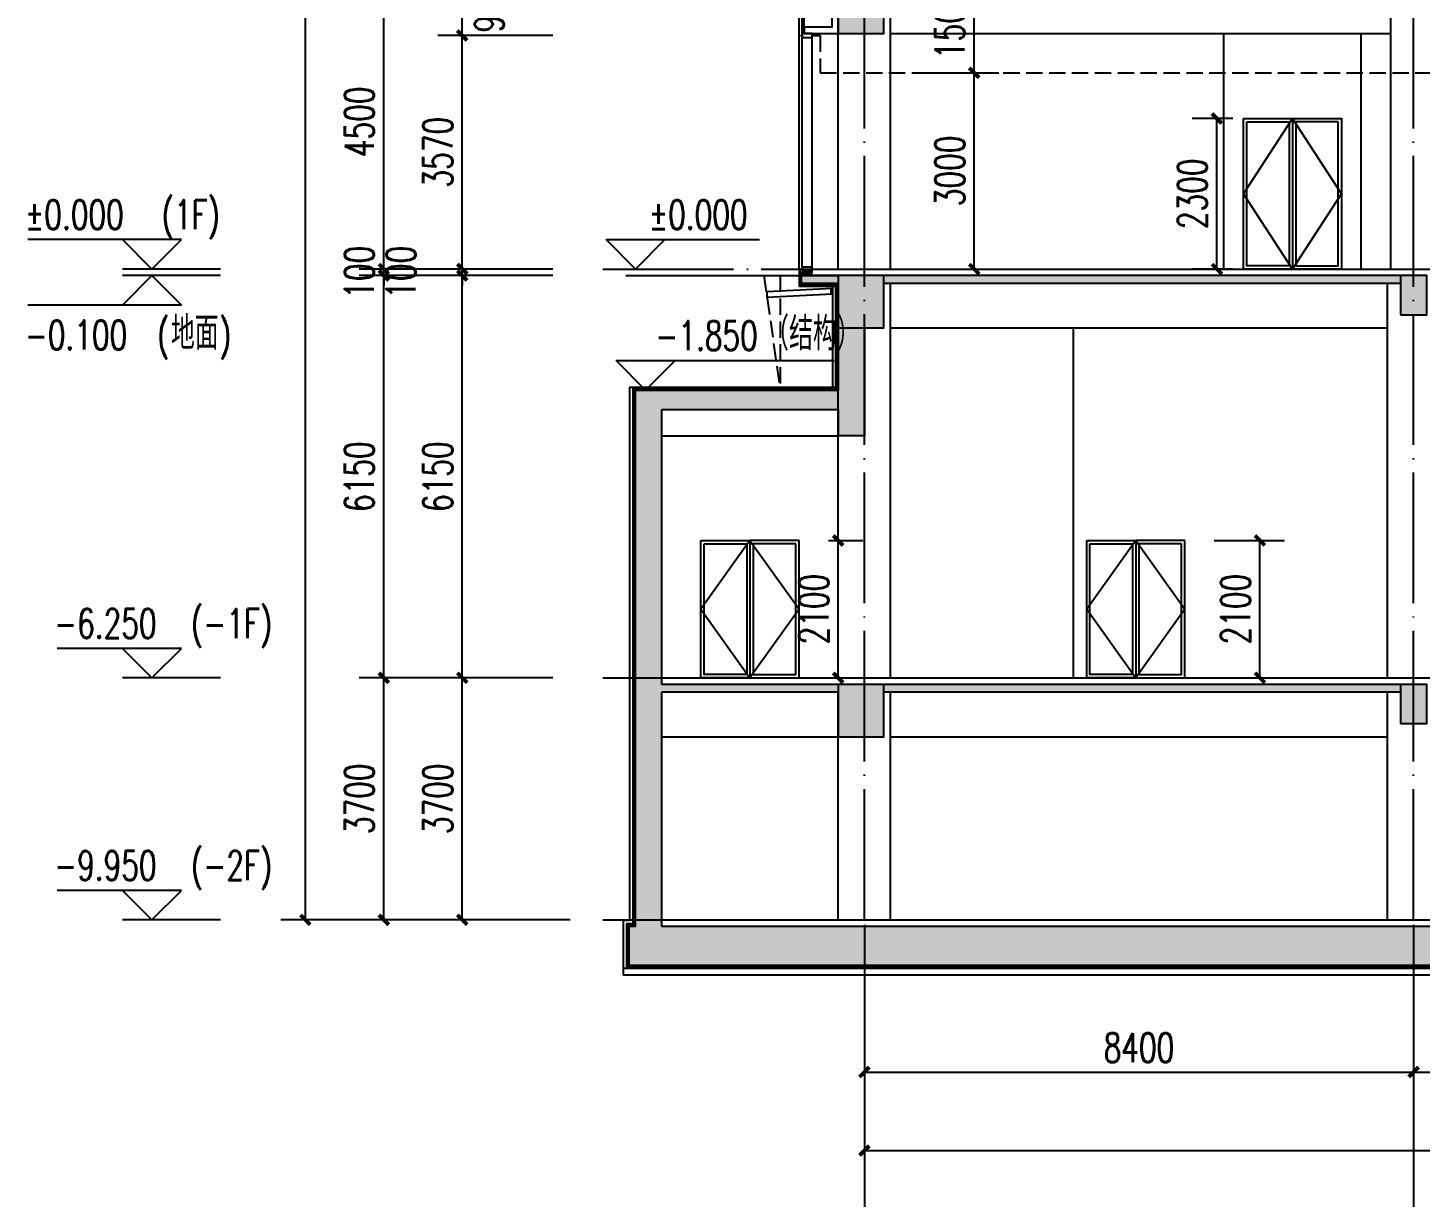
# Model space of a CAD drawing. Extents: x -781494 to 378714, y -27129 to 259749.
# Drawn here: x 25909 to 47203, y -12047 to 5830 of the extents above; entities that cross this region are included whole.
import ezdxf

# ---------------------------------------------------------------- set-up
doc = ezdxf.new("R2010")
doc.units = 0
doc.header["$LTSCALE"] = 1000
doc.header["$MEASUREMENT"] = 0
doc.linetypes.add('104-6 轴网$0$DOTE', pattern=[2.42, 2, -0.2, 0.02, -0.2])
doc.linetypes.add('DASH', pattern=[0.35, 0.25, -0.1])
for name, color, linetype in [('01-标注_尺寸', 124, 'Continuous'), ('01-标注_标高', 200, 'Continuous'), ('01-标注_轴线坐标', 132, 'Continuous'), ('02-TEXT_标注', 130, 'Continuous'), ('05-填充_天正', 26, 'Continuous'), ('104-6 轴网$0$A_AXIS-轴线', 36, '104-6 轴网$0$DOTE'), ('A-C_窗', 140, 'Continuous'), ('A-C_门', 150, 'Continuous'), ('A-D_龙骨', 152, 'Continuous'), ('A-O_散水', 134, 'Continuous'), ('A-O_防水层', 222, 'Continuous'), ('A-SUR_保温', 222, 'Continuous'), ('A-SUR_吊顶', 40, 'Continuous'), ('A-SUR_看线', 231, 'Continuous'), ('A-SUR_面层', 191, 'Continuous'), ('A-TECH_结构', 21, 'Continuous'), ('A-金属背板', 30, 'Continuous'), ('A_STR-砌块墙', 121, 'Continuous'), ('A_STR-砼墙', 51, 'Continuous'), ('A_STR-砼柱', 51, 'Continuous'), ('D_铝板', 181, 'Continuous'), ('DIM_ELEV', 3, 'Continuous'), ('PUB_DIM', 3, 'Continuous'), ('PUB_HATCH', 8, 'Continuous'), ('PUB_TEXT', 7, 'Continuous')]:
    doc.layers.add(name, color=color, linetype=linetype)
doc.styles.add('_TCH_DIM', font='SIMPLEX', dxfattribs={"bigfont": 'GBCBIG'})
doc.styles.add('_TCH_DIM_T3', font='SIMPLEX', dxfattribs={"width": 0.705882, "bigfont": 'GBCBIG'})
doc.dimstyles.new('_TCH_ARCH&&150', dxfattribs={"dimtxt": 446.25, "dimasz": 150, "dimexe": 375, "dimexo": 450, "dimgap": 150, "dimtad": 1, "dimdec": 0, "dimzin": 0, "dimdsep": 46, "dimtxsty": '_TCH_DIM_T3', "dimblk": 'ARCHTICK', "dimcen": 0.09, "dimclrt": 7, "dimazin": 2, "dimtfac": 1, "dimtdec": 0, "dimtix": 1, "dimtmove": 2, "dimatfit": 3, "dimfxl": 0, "dimtolj": 1, "dimtzin": 0, "dimarcsym": 0})

# ---------------------------------------------------------------- blocks, each defined once
blk = doc.blocks.new('kyuhtr')
at = {"const_width": 20}
blk.add_lwpolyline([(50, 0), (0, 0)], dxfattribs=at)
blk.add_lwpolyline([(50, -30), (200, -30), (200, 30), (50, 30)], close=True)
blk = doc.blocks.new('_ArchTick')
at = {"color": 0, "linetype": 'ByBlock', "const_width": 0.4}
blk.add_lwpolyline([(-0.5, -0.5), (0.5, 0.5)], dxfattribs=at)
blk = doc.blocks.new('*D307')
at = {"layer": 'Defpoints', "color": 0, "transparency": 16777216}
for p in [(12391, 17319), (14228, 17319), (14228, 12819)]:
    blk.add_point(p, dxfattribs=at)
at = {"layer": 'PUB_DIM', "color": 0, "lineweight": -2, "transparency": 16777216}
for p, q in [((13778, 17319), (12016, 17319)), ((12391, 12819), (12391, 17319)), ((13778, 12819), (12016, 12819))]:
    blk.add_line(p, q, dxfattribs=at)
at = {"layer": 'PUB_DIM', "color": 0, "lineweight": -2, "transparency": 16777216, "xscale": 150, "yscale": 150, "zscale": 150}
for p, rotation in [((12391, 17319), 90), ((12391, 12819), 270)]:
    blk.add_blockref('_ArchTick', p, dxfattribs=dict(at, rotation=rotation))
at = {"layer": 'PUB_DIM', "color": 7, "transparency": 16777216, "insert": (12017, 15069), "char_height": 446.2, "attachment_point": 5, "rotation": 90, "style": '_TCH_DIM_T3'}
blk.add_mtext('\\A1;4500', dxfattribs=at)
blk = doc.blocks.new('*D308')
at = {"layer": 'Defpoints', "color": 0, "transparency": 16777216}
for p in [(12391, 12819), (14228, 12819), (14228, 12719)]:
    blk.add_point(p, dxfattribs=at)
at = {"layer": 'PUB_DIM', "color": 0, "lineweight": -2, "transparency": 16777216}
for p, q in [((13778, 12819), (12016, 12819)), ((12391, 12819), (12391, 12969)), ((12391, 12719), (12391, 12819)), ((13778, 12719), (12016, 12719)), ((12391, 12719), (12391, 12569))]:
    blk.add_line(p, q, dxfattribs=at)
at = {"layer": 'PUB_DIM', "color": 0, "lineweight": -2, "transparency": 16777216, "xscale": 150, "yscale": 150, "zscale": 150}
for p, rotation in [((12391, 12819), 270), ((12391, 12719), 90)]:
    blk.add_blockref('_ArchTick', p, dxfattribs=dict(at, rotation=rotation))
at = {"layer": 'PUB_DIM', "color": 7, "transparency": 16777216, "insert": (12017, 12769), "char_height": 446.2, "attachment_point": 5, "rotation": 90, "style": '_TCH_DIM_T3'}
blk.add_mtext('\\A1;100', dxfattribs=at)
blk = doc.blocks.new('*D309')
at = {"layer": 'Defpoints', "color": 0, "transparency": 16777216}
for p in [(12391, 12719), (14228, 12719), (14228, 6569)]:
    blk.add_point(p, dxfattribs=at)
at = {"layer": 'PUB_DIM', "color": 0, "lineweight": -2, "transparency": 16777216}
for p, q in [((13778, 12719), (12016, 12719)), ((12391, 6569), (12391, 12719)), ((13778, 6569), (12016, 6569))]:
    blk.add_line(p, q, dxfattribs=at)
at = {"layer": 'PUB_DIM', "color": 0, "lineweight": -2, "transparency": 16777216, "xscale": 150, "yscale": 150, "zscale": 150}
for p, rotation in [((12391, 12719), 90), ((12391, 6569), 270)]:
    blk.add_blockref('_ArchTick', p, dxfattribs=dict(at, rotation=rotation))
at = {"layer": 'PUB_DIM', "color": 7, "transparency": 16777216, "insert": (12017, 9644), "char_height": 446.2, "attachment_point": 5, "rotation": 90, "style": '_TCH_DIM_T3'}
blk.add_mtext('\\A1;6150', dxfattribs=at)
blk = doc.blocks.new('*D310')
at = {"layer": 'Defpoints', "color": 0, "transparency": 16777216}
for p in [(12391, 6569), (14228, 6569), (14228, 2869)]:
    blk.add_point(p, dxfattribs=at)
at = {"layer": 'PUB_DIM', "color": 0, "lineweight": -2, "transparency": 16777216}
for p, q in [((13778, 6569), (12016, 6569)), ((12391, 2869), (12391, 6569)), ((13778, 2869), (12016, 2869))]:
    blk.add_line(p, q, dxfattribs=at)
at = {"layer": 'PUB_DIM', "color": 0, "lineweight": -2, "transparency": 16777216, "xscale": 150, "yscale": 150, "zscale": 150}
for p, rotation in [((12391, 6569), 90), ((12391, 2869), 270)]:
    blk.add_blockref('_ArchTick', p, dxfattribs=dict(at, rotation=rotation))
at = {"layer": 'PUB_DIM', "color": 7, "transparency": 16777216, "insert": (12017, 4719), "char_height": 446.2, "attachment_point": 5, "rotation": 90, "style": '_TCH_DIM_T3'}
blk.add_mtext('\\A1;3700', dxfattribs=at)
blk = doc.blocks.new('*D311')
at = {"layer": 'Defpoints', "color": 0, "transparency": 16777216}
for p in [(11191, 57619), (15690, 57619), (15690, 2869)]:
    blk.add_point(p, dxfattribs=at)
at = {"layer": 'PUB_DIM', "color": 0, "lineweight": -2, "transparency": 16777216}
for p, q in [((15240, 57619), (10816, 57619)), ((11191, 2869), (11191, 57619)), ((15240, 2869), (10816, 2869))]:
    blk.add_line(p, q, dxfattribs=at)
at = {"layer": 'PUB_DIM', "color": 0, "lineweight": -2, "transparency": 16777216, "xscale": 150, "yscale": 150, "zscale": 150}
for p, rotation in [((11191, 57619), 90), ((11191, 2869), 270)]:
    blk.add_blockref('_ArchTick', p, dxfattribs=dict(at, rotation=rotation))
at = {"layer": 'PUB_DIM', "color": 7, "transparency": 16777216, "insert": (10817, 30244), "char_height": 446.2, "attachment_point": 5, "rotation": 90, "style": '_TCH_DIM_T3'}
blk.add_mtext('\\A1;54750', dxfattribs=at)
blk = doc.blocks.new('*D355')
at = {"layer": 'Defpoints', "color": 0, "transparency": 16777216}
for p in [(13591, 17289), (15428, 17289), (15428, 16389)]:
    blk.add_point(p, dxfattribs=at)
at = {"layer": 'PUB_DIM', "color": 0, "lineweight": -2, "transparency": 16777216}
for p, q in [((14978, 17289), (13216, 17289)), ((13591, 16389), (13591, 17289)), ((14978, 16389), (13216, 16389))]:
    blk.add_line(p, q, dxfattribs=at)
at = {"layer": 'PUB_DIM', "color": 0, "lineweight": -2, "transparency": 16777216, "xscale": 150, "yscale": 150, "zscale": 150}
for p, rotation in [((13591, 17289), 90), ((13591, 16389), 270)]:
    blk.add_blockref('_ArchTick', p, dxfattribs=dict(at, rotation=rotation))
at = {"layer": 'PUB_DIM', "color": 7, "transparency": 16777216, "insert": (14003, 16839), "char_height": 446.2, "attachment_point": 5, "rotation": 90, "style": '_TCH_DIM_T3'}
blk.add_mtext('\\A1;900', dxfattribs=at)
blk = doc.blocks.new('*D356')
at = {"layer": 'Defpoints', "color": 0, "transparency": 16777216}
for p in [(13591, 16389), (15428, 16389), (15428, 12819)]:
    blk.add_point(p, dxfattribs=at)
at = {"layer": 'PUB_DIM', "color": 0, "lineweight": -2, "transparency": 16777216}
for p, q in [((14978, 16389), (13216, 16389)), ((13591, 12819), (13591, 16389)), ((14978, 12819), (13216, 12819))]:
    blk.add_line(p, q, dxfattribs=at)
at = {"layer": 'PUB_DIM', "color": 0, "lineweight": -2, "transparency": 16777216, "xscale": 150, "yscale": 150, "zscale": 150}
for p, rotation in [((13591, 16389), 90), ((13591, 12819), 270)]:
    blk.add_blockref('_ArchTick', p, dxfattribs=dict(at, rotation=rotation))
at = {"layer": 'PUB_DIM', "color": 7, "transparency": 16777216, "insert": (13217, 14604), "char_height": 446.2, "attachment_point": 5, "rotation": 90, "style": '_TCH_DIM_T3'}
blk.add_mtext('\\A1;3570', dxfattribs=at)
blk = doc.blocks.new('*D357')
at = {"layer": 'Defpoints', "color": 0, "transparency": 16777216}
for p in [(13591, 12819), (15428, 12819), (15428, 12719)]:
    blk.add_point(p, dxfattribs=at)
at = {"layer": 'PUB_DIM', "color": 0, "lineweight": -2, "transparency": 16777216}
for p, q in [((14978, 12819), (13216, 12819)), ((13591, 12819), (13591, 12969)), ((13591, 12719), (13591, 12819)), ((14978, 12719), (13216, 12719)), ((13591, 12719), (13591, 12569))]:
    blk.add_line(p, q, dxfattribs=at)
at = {"layer": 'PUB_DIM', "color": 0, "lineweight": -2, "transparency": 16777216, "xscale": 150, "yscale": 150, "zscale": 150}
for p, rotation in [((13591, 12819), 270), ((13591, 12719), 90)]:
    blk.add_blockref('_ArchTick', p, dxfattribs=dict(at, rotation=rotation))
at = {"layer": 'PUB_DIM', "color": 7, "transparency": 16777216, "insert": (12653, 12769), "char_height": 446.2, "attachment_point": 5, "rotation": 90, "style": '_TCH_DIM_T3'}
blk.add_mtext('\\A1;100', dxfattribs=at)
blk = doc.blocks.new('*D358')
at = {"layer": 'Defpoints', "color": 0, "transparency": 16777216}
for p in [(13591, 12719), (15428, 12719), (15428, 6569)]:
    blk.add_point(p, dxfattribs=at)
at = {"layer": 'PUB_DIM', "color": 0, "lineweight": -2, "transparency": 16777216}
for p, q in [((14978, 12719), (13216, 12719)), ((13591, 6569), (13591, 12719)), ((14978, 6569), (13216, 6569))]:
    blk.add_line(p, q, dxfattribs=at)
at = {"layer": 'PUB_DIM', "color": 0, "lineweight": -2, "transparency": 16777216, "xscale": 150, "yscale": 150, "zscale": 150}
for p, rotation in [((13591, 12719), 90), ((13591, 6569), 270)]:
    blk.add_blockref('_ArchTick', p, dxfattribs=dict(at, rotation=rotation))
at = {"layer": 'PUB_DIM', "color": 7, "transparency": 16777216, "insert": (13217, 9644), "char_height": 446.2, "attachment_point": 5, "rotation": 90, "style": '_TCH_DIM_T3'}
blk.add_mtext('\\A1;6150', dxfattribs=at)
blk = doc.blocks.new('*D359')
at = {"layer": 'Defpoints', "color": 0, "transparency": 16777216}
for p in [(13591, 6569), (15428, 6569), (15428, 2869)]:
    blk.add_point(p, dxfattribs=at)
at = {"layer": 'PUB_DIM', "color": 0, "lineweight": -2, "transparency": 16777216}
for p, q in [((14978, 6569), (13216, 6569)), ((13591, 2869), (13591, 6569)), ((14978, 2869), (13216, 2869))]:
    blk.add_line(p, q, dxfattribs=at)
at = {"layer": 'PUB_DIM', "color": 0, "lineweight": -2, "transparency": 16777216, "xscale": 150, "yscale": 150, "zscale": 150}
for p, rotation in [((13591, 6569), 90), ((13591, 2869), 270)]:
    blk.add_blockref('_ArchTick', p, dxfattribs=dict(at, rotation=rotation))
at = {"layer": 'PUB_DIM', "color": 7, "transparency": 16777216, "insert": (13217, 4719), "char_height": 446.2, "attachment_point": 5, "rotation": 90, "style": '_TCH_DIM_T3'}
blk.add_mtext('\\A1;3700', dxfattribs=at)
blk = doc.blocks.new('1521yi')
at = {"layer": 'A-C_门'}
for points in [[(32950, -148753), (33700, -148753), (33700, -150853), (32950, -150853)], [(33000, -148803), (33650, -148803), (33650, -150803), (33000, -150803)], [(34450, -148753), (33700, -148753), (33700, -150853), (34450, -150853)], [(34400, -148803), (33750, -148803), (33750, -150803), (34400, -150803)]]:
    blk.add_lwpolyline(points, close=True, dxfattribs=at)
for points in [[(33700, -148753), (32950, -149803), (33700, -150853)], [(33700, -148753), (34450, -149803), (33700, -150853)]]:
    blk.add_lwpolyline(points, dxfattribs=at)
blk = doc.blocks.new('*D421')
at = {"layer": '01-标注_轴线坐标', "color": 0, "lineweight": -2, "transparency": 16777216}
for p, q in [((0, 4050), (0, 1875)), ((8400, 4050), (8400, 1875)), ((0, 2250), (8400, 2250))]:
    blk.add_line(p, q, dxfattribs=at)
at = {"layer": 'Defpoints', "color": 0, "transparency": 16777216}
for p in [(0, 4500), (8400, 4500), (8400, 2250)]:
    blk.add_point(p, dxfattribs=at)
at = {"layer": '01-标注_轴线坐标', "color": 0, "lineweight": -2, "transparency": 16777216, "xscale": 150, "yscale": 150, "zscale": 150, "rotation": 180}
blk.add_blockref('_ArchTick', (0, 2250), dxfattribs=at)
at = {"layer": '01-标注_轴线坐标', "color": 0, "lineweight": -2, "transparency": 16777216, "xscale": 150, "yscale": 150, "zscale": 150}
blk.add_blockref('_ArchTick', (8400, 2250), dxfattribs=at)
at = {"layer": '01-标注_轴线坐标', "color": 7, "transparency": 16777216, "insert": (4200, 2623.125), "char_height": 446.25, "attachment_point": 5, "style": '_TCH_DIM_T3'}
blk.add_mtext('\\A1;8400', dxfattribs=at)
blk = doc.blocks.new('*D422')
at = {"layer": '01-标注_轴线坐标', "color": 0, "lineweight": -2, "transparency": 16777216}
for p, q in [((8400, 4050), (8400, 1875)), ((16800, 4050), (16800, 1875)), ((8400, 2250), (16800, 2250))]:
    blk.add_line(p, q, dxfattribs=at)
at = {"layer": 'Defpoints', "color": 0, "transparency": 16777216}
for p in [(8400, 4500), (16800, 4500), (16800, 2250)]:
    blk.add_point(p, dxfattribs=at)
at = {"layer": '01-标注_轴线坐标', "color": 0, "lineweight": -2, "transparency": 16777216, "xscale": 150, "yscale": 150, "zscale": 150, "rotation": 180}
blk.add_blockref('_ArchTick', (8400, 2250), dxfattribs=at)
at = {"layer": '01-标注_轴线坐标', "color": 0, "lineweight": -2, "transparency": 16777216, "xscale": 150, "yscale": 150, "zscale": 150}
blk.add_blockref('_ArchTick', (16800, 2250), dxfattribs=at)
at = {"layer": '01-标注_轴线坐标', "color": 7, "transparency": 16777216, "insert": (12600, 2623.125), "char_height": 446.25, "attachment_point": 5, "style": '_TCH_DIM_T3'}
blk.add_mtext('\\A1;8400', dxfattribs=at)
blk = doc.blocks.new('*D427')
at = {"layer": '01-标注_轴线坐标', "color": 0, "lineweight": -2, "transparency": 16777216}
for p, q in [((0, 3600), (0, 675)), ((50400, 3600), (50400, 675)), ((0, 1050), (50400, 1050))]:
    blk.add_line(p, q, dxfattribs=at)
at = {"layer": 'Defpoints', "color": 0, "transparency": 16777216}
for p in [(0, 4050), (50400, 4050), (50400, 1050)]:
    blk.add_point(p, dxfattribs=at)
at = {"layer": '01-标注_轴线坐标', "color": 0, "lineweight": -2, "transparency": 16777216, "xscale": 150, "yscale": 150, "zscale": 150, "rotation": 180}
blk.add_blockref('_ArchTick', (0, 1050), dxfattribs=at)
at = {"layer": '01-标注_轴线坐标', "color": 0, "lineweight": -2, "transparency": 16777216, "xscale": 150, "yscale": 150, "zscale": 150}
blk.add_blockref('_ArchTick', (50400, 1050), dxfattribs=at)
at = {"layer": '01-标注_轴线坐标', "color": 7, "transparency": 16777216, "insert": (25200, 1423.125), "char_height": 446.25, "attachment_point": 5, "style": '_TCH_DIM_T3'}
blk.add_mtext('\\A1;50400', dxfattribs=at)
blk = doc.blocks.new('1523m')
at = {"layer": 'A-C_门'}
for points in [[(0, 2300), (1500, 2300), (1500, 0), (0, 0)], [(50, 2250), (700, 2250), (700, 50), (50, 50)], [(1450, 2250), (800, 2250), (800, 50), (1450, 50)]]:
    blk.add_lwpolyline(points, close=True, dxfattribs=at)
for points in [[(750, 0), (0, 1150), (750, 2300)], [(750, 2300), (750, 0)], [(750, 0), (1500, 1150), (750, 2300)]]:
    blk.add_lwpolyline(points, dxfattribs=at)
blk = doc.blocks.new('_FZH')
blk.add_lwpolyline([(-0.5, -0.5), (0.5, -0.5), (0.5, 0.5), (-0.5, 0.5)], close=True)
at = {"layer": 'PUB_HATCH'}
blk.add_solid([(-0.5, -0.5), (0.5, -0.5), (-0.5, 0.5), (0.5, 0.5)], dxfattribs=at)
blk = doc.blocks.new('*D246')
at = {"layer": '01-标注_尺寸', "color": 0, "lineweight": -2, "transparency": 16777216}
for p, q in [((38153, -2007), (38678, -2007)), ((38303, -4107), (38303, -2007)), ((38153, -4107), (38678, -4107))]:
    blk.add_line(p, q, dxfattribs=at)
at = {"layer": 'Defpoints', "color": 0, "transparency": 16777216}
for p in [(37703, -2007), (38303, -2007), (37703, -4107)]:
    blk.add_point(p, dxfattribs=at)
at = {"layer": '01-标注_尺寸', "color": 0, "lineweight": -2, "transparency": 16777216, "xscale": 150, "yscale": 150, "zscale": 150}
for p, rotation in [((38303, -2007), 90), ((38303, -4107), 270)]:
    blk.add_blockref('_ArchTick', p, dxfattribs=dict(at, rotation=rotation))
at = {"layer": '01-标注_尺寸', "color": 7, "transparency": 16777216, "insert": (37930, -3057), "char_height": 446.2, "attachment_point": 5, "rotation": 90, "style": '_TCH_DIM_T3'}
blk.add_mtext('\\A1;2100', dxfattribs=at)
blk = doc.blocks.new('*D247')
at = {"layer": '01-标注_尺寸', "color": 0, "lineweight": -2, "transparency": 16777216}
for p, q in [((44053, -2007), (45128, -2007)), ((44753, -4107), (44753, -2007)), ((44053, -4107), (45128, -4107))]:
    blk.add_line(p, q, dxfattribs=at)
at = {"layer": 'Defpoints', "color": 0, "transparency": 16777216}
for p in [(43603, -2007), (44753, -2007), (43603, -4107)]:
    blk.add_point(p, dxfattribs=at)
at = {"layer": '01-标注_尺寸', "color": 0, "lineweight": -2, "transparency": 16777216, "xscale": 150, "yscale": 150, "zscale": 150}
for p, rotation in [((44753, -2007), 90), ((44753, -4107), 270)]:
    blk.add_blockref('_ArchTick', p, dxfattribs=dict(at, rotation=rotation))
at = {"layer": '01-标注_尺寸', "color": 7, "transparency": 16777216, "insert": (44380, -3057), "char_height": 446.2, "attachment_point": 5, "rotation": 90, "style": '_TCH_DIM_T3'}
blk.add_mtext('\\A1;2100', dxfattribs=at)
blk = doc.blocks.new('*D278')
at = {"layer": '01-标注_尺寸', "color": 0, "lineweight": -2, "transparency": 16777216}
for p, q in [((39553, 5143), (40758, 5143)), ((40383, 2143), (40383, 5143)), ((39553, 2143), (40758, 2143))]:
    blk.add_line(p, q, dxfattribs=at)
at = {"layer": 'Defpoints', "color": 0, "transparency": 16777216}
for p in [(39103, 5143), (40383, 5143), (39103, 2143)]:
    blk.add_point(p, dxfattribs=at)
at = {"layer": '01-标注_尺寸', "color": 0, "lineweight": -2, "transparency": 16777216, "xscale": 150, "yscale": 150, "zscale": 150}
for p, rotation in [((40383, 5143), 90), ((40383, 2143), 270)]:
    blk.add_blockref('_ArchTick', p, dxfattribs=dict(at, rotation=rotation))
at = {"layer": '01-标注_尺寸', "color": 7, "transparency": 16777216, "insert": (40010, 3643), "char_height": 446.2, "attachment_point": 5, "rotation": 90, "style": '_TCH_DIM_T3'}
blk.add_mtext('\\A1;3000', dxfattribs=at)
blk = doc.blocks.new('*D279')
at = {"layer": '01-标注_尺寸', "color": 0, "lineweight": -2, "transparency": 16777216}
for p, q in [((39553, 6643), (40758, 6643)), ((40383, 5143), (40383, 6643)), ((39553, 5143), (40758, 5143))]:
    blk.add_line(p, q, dxfattribs=at)
at = {"layer": 'Defpoints', "color": 0, "transparency": 16777216}
for p in [(39103, 6643), (40383, 6643), (39103, 5143)]:
    blk.add_point(p, dxfattribs=at)
at = {"layer": '01-标注_尺寸', "color": 0, "lineweight": -2, "transparency": 16777216, "xscale": 150, "yscale": 150, "zscale": 150}
for p, rotation in [((40383, 6643), 90), ((40383, 5143), 270)]:
    blk.add_blockref('_ArchTick', p, dxfattribs=dict(at, rotation=rotation))
at = {"layer": '01-标注_尺寸', "color": 7, "transparency": 16777216, "insert": (40010, 5893), "char_height": 446.2, "attachment_point": 5, "rotation": 90, "style": '_TCH_DIM_T3'}
blk.add_mtext('\\A1;1500', dxfattribs=at)
blk = doc.blocks.new('*D294')
at = {"layer": '01-标注_尺寸', "color": 0, "lineweight": -2, "transparency": 16777216}
for p, q in [((44339, 4443), (43719, 4443)), ((44094, 2143), (44094, 4443)), ((44339, 2143), (43719, 2143))]:
    blk.add_line(p, q, dxfattribs=at)
at = {"layer": 'Defpoints', "color": 0, "transparency": 16777216}
for p in [(44094, 4443), (44789, 4443), (44789, 2143)]:
    blk.add_point(p, dxfattribs=at)
at = {"layer": '01-标注_尺寸', "color": 0, "lineweight": -2, "transparency": 16777216, "xscale": 150, "yscale": 150, "zscale": 150}
for p, rotation in [((44094, 4443), 90), ((44094, 2143), 270)]:
    blk.add_blockref('_ArchTick', p, dxfattribs=dict(at, rotation=rotation))
at = {"layer": '01-标注_尺寸', "color": 7, "transparency": 16777216, "insert": (43720, 3293), "char_height": 446.2, "attachment_point": 5, "rotation": 90, "style": '_TCH_DIM_T3'}
blk.add_mtext('\\A1;2300', dxfattribs=at)
blk = doc.blocks.new('biaozhupou')
at = {"layer": 'DIM_ELEV'}
for p, q in [((9294.5, 13268.6), (6947, 13268.6)), ((8844.5, 12818.6), (8394.5, 13268.6)), ((8844.5, 12818.6), (9294.5, 13268.6)), ((9894.5, 12818.6), (8394.5, 12818.6)), ((8844.5, 12718.6), (8394.5, 12268.6)), ((9894.5, 12718.6), (8394.5, 12718.6)), ((8844.5, 12718.6), (9294.5, 12268.6)), ((9294.5, 12268.6), (6947, 12268.6)), ((9294.5, 7018.6), (7395.5, 7018.6)), ((8844.5, 6568.6), (8394.5, 7018.6)), ((8844.5, 6568.6), (9294.5, 7018.6)), ((9894.5, 6568.6), (8394.5, 6568.6)), ((9294.5, 3318.6), (7395.5, 3318.6)), ((8844.5, 2868.6), (8394.5, 3318.6)), ((8844.5, 2868.6), (9294.5, 3318.6)), ((9894.5, 2868.6), (8394.5, 2868.6))]:
    blk.add_line(p, q, dxfattribs=at)
at = {"layer": 'PUB_TEXT', "style": '_TCH_DIM', "width": 0.705882}
for s, height, p in [('%%P0.000', 446.25, (6902, 13426.1)), ('(1F)', 446.25, (8994.5, 13426.1)), ('-0.100', 446.25, (6902, 11586.1)), ('(', 446.2, (8925.5, 11586.1)), (')', 446.2, (9872.7, 11586.1)), ('(-1F)', 446.25, (9443, 7176.1)), ('-6.250', 446.25, (7350.5, 7176.1)), ('-9.950', 446.25, (7350.5, 3476.1)), ('(-2F)', 446.25, (9443, 3476.1))]:
    blk.add_text(s, height=height, dxfattribs=at).set_placement(p)
at = {"layer": 'PUB_TEXT', "style": '_TCH_DIM'}
blk.add_text('地面', height=506.38, dxfattribs=at).set_placement((9135.5, 11586.1))
at = {"layer": 'PUB_DIM'}
for p1, p2, distance, picture, middle in [((15689.9, 2868.6), (15689.9, 57618.6), 4499.3, '*D311', (10817.4, 30243.6)), ((14227.7, 12818.6), (14227.7, 17318.6), 1837.2, '*D307', (12017.4, 15068.6)), ((15427.7, 12818.6), (15427.7, 16388.6), 1837.2, '*D356', (13217.4, 14603.6)), ((14227.7, 12718.6), (14227.7, 12818.6), 1837.2, '*D308', (12017.4, 12768.6)), ((14227.7, 6568.6), (14227.7, 12718.6), 1837.2, '*D309', (12017.4, 9643.6)), ((15427.7, 6568.6), (15427.7, 12718.6), 1837.2, '*D358', (13217.4, 9643.6)), ((14227.7, 2868.6), (14227.7, 6568.6), 1837.2, '*D310', (12017.4, 4718.6)), ((15427.7, 2868.6), (15427.7, 6568.6), 1837.2, '*D359', (13217.4, 4718.6))]:
    dim = blk.add_aligned_dim(p1=p1, p2=p2, distance=distance, dimstyle='_TCH_ARCH&&150', dxfattribs=at)
    dim.commit()
    dim.dimension.update_dxf_attribs({"geometry": picture, "text_midpoint": middle})
for base, p1, p2, picture, middle in [((13590.5, 17288.6), (15427.7, 16388.6), (15427.7, 17288.6), '*D355', (14003, 16838.6)), ((13590.5, 12818.6), (15427.7, 12718.6), (15427.7, 12818.6), '*D357', (12653, 12768.6))]:
    dim = blk.add_linear_dim(base=base, p1=p1, p2=p2, angle=90, dimstyle='_TCH_ARCH&&150', dxfattribs=at)
    dim.commit()
    dim.dimension.update_dxf_attribs({"geometry": picture, "text_midpoint": middle, "dimtype": 161})
blk = doc.blocks.new('A$C7BBE6559')
at = {"layer": '01-标注_轴线坐标'}
for p, q in [((0, 4500), (0, 0)), ((8400, 4500), (8400, 0))]:
    blk.add_line(p, q, dxfattribs=at)
for p1, p2, distance, picture, middle in [((0, 4500), (8400, 4500), -2250, '*D421', (4200, 2623.1)), ((8400, 4500), (16800, 4500), -2250, '*D422', (12600, 2623.1)), ((0, 4050), (50400, 4050), -3000, '*D427', (25200, 1423.1))]:
    dim = blk.add_aligned_dim(p1=p1, p2=p2, distance=distance, dimstyle='_TCH_ARCH&&150', dxfattribs=at)
    dim.commit()
    dim.dimension.update_dxf_attribs({"geometry": picture, "text_midpoint": middle})

msp = doc.modelspace()

# ---------------------------------------------------------------- hatches: boundary and pattern name
at = {"layer": '05-填充_天正'}
for points in [[(38303.4, 1922.7), (38303.4, 2042.7), (37743.4, 2042.7), (37743.4, 1922.7)], [(39003.4, 2042.7), (39003.4, 1922.7), (46903.4, 1922.7), (46903.4, 2042.7)], [(38703.4, 1242.7), (38303.4, 1242.7), (38303.4, 292.7), (38436.8, 192.7), (38703.4, 292.7)], [(35203.4, 292.7), (35603.4, -7.3), (38303.4, -7.3), (38436.8, 192.7), (38303.4, 292.7)], [(35470.1, -4247.3), (35603.4, -4207.3), (35603.4, -7.3), (35203.4, 292.7), (35203.4, -4207.3)], [(38436.8, 192.7), (38303.4, -7.3), (38303.4, -407.3), (38703.4, -407.3), (38703.4, 292.7)], [(35336.8, -8107.3), (35603.4, -7907.3), (35603.4, -4327.3), (35470.1, -4247.3), (35203.4, -4207.3), (35203.4, -7907.3)], [(38303.4, -4327.3), (38303.4, -4207.3), (35603.4, -4207.3), (35470.1, -4247.3), (35603.4, -4327.3)], [(39003.4, -4207.3), (39003.4, -4327.3), (46903.4, -4327.3), (46903.4, -4207.3)], [(35336.8, -8107.3), (35203.4, -7907.3), (35103.4, -7907.3), (35103.4, -8507.3), (35203.4, -8507.3)], [(89303.4, -8107.3), (89103.4, -7907.3), (35603.4, -7907.3), (35336.8, -8107.3), (35203.4, -8507.3), (89303.4, -8507.3)]]:
    msp.add_hatch(color=256, dxfattribs=at).paths.add_polyline_path(points)

# ---------------------------------------------------------------- linework, layer by layer
at = {"layer": '01-标注_标高'}
for p, q in [((35203.4, 2142.7), (34753.4, 2592.7)), ((34753.4, 2592.7), (37100.9, 2592.7)), ((35203.4, 2142.7), (35653.4, 2592.7)), ((35358.1, 292.7), (34908.1, 742.7)), ((34908.1, 742.7), (38239.4, 742.7)), ((35358.1, 292.7), (35808.1, 742.7))]:
    msp.add_line(p, q, dxfattribs=at)
at = {"layer": '05-填充_天正'}
msp.add_lwpolyline([(38193.4, 1841.7), (38213.4, 1842.7), (38213.4, 1832.7), (38193.4, 1831.7)], close=True, dxfattribs=at)
at = {"layer": '104-6 轴网$0$A_AXIS-轴线'}
for points in [[(38703.4, -7807.3), (38703.4, 47119.8)], [(47103.4, -7807.3), (47103.4, 47119.8)], [(34703.4, 2142.7), (93976.6, 2142.7)], [(34703.4, -4107.3), (93976.6, -4107.3)], [(34703.4, -7807.3), (93976.6, -7807.3)]]:
    msp.add_lwpolyline(points, dxfattribs=at)
at = {"layer": 'A-C_窗'}
for points in [[(37703.4, 2142.7), (37703.4, 10622.7)], [(37753.4, 2172.7), (37753.4, 10622.7)], [(37903.4, 2172.7), (37903.4, 5742.7)]]:
    msp.add_lwpolyline(points, dxfattribs=at)
at = {"layer": 'A-O_散水'}
for points in [[(38213.4, 1762.7), (38213.4, 1842.7), (37213.4, 1792.7), (37213.4, 1712.7), (38213.4, 1762.7)], [(38193.4, 1761.7), (38193.4, 1841.7)]]:
    msp.add_lwpolyline(points, dxfattribs=at)
at = {"layer": 'A-O_防水层'}
for p, q in [((35013.4, -8547.3), (93216.8, -8547.3)), ((35013.4, -8647.3), (93216.8, -8647.3))]:
    msp.add_line(p, q, dxfattribs=at)
for points in [[(37902.6, 2072.7), (37703.4, 2072.7), (37703.4, 1882.7), (38263.4, 1882.7), (38263.4, 332.7), (35163.4, 332.7), (35163.4, -7867.3), (35063.4, -7867.3), (35063.4, -8547.3), (93216.8, -8547.3)], [(37902.6, 2052.7), (37723.4, 2052.7), (37723.4, 1902.7), (38283.4, 1902.7), (38283.4, 312.7), (35183.4, 312.7), (35183.4, -7887.3), (35083.4, -7887.3), (35083.4, -8527.3), (93216.8, -8527.3)], [(35163.4, 332.7), (35113.4, 332.7), (35113.4, -7817.3)], [(35113.4, -7817.3), (35013.4, -7817.3), (35013.4, -8647.3)]]:
    msp.add_lwpolyline(points, dxfattribs=at)
at = {"layer": 'A-SUR_保温'}
for points in [[(37903.4, 6482.7), (37903.4, 6322.7), (38203.4, 6322.7), (38203.4, 5842.7), (37783.4, 5842.7), (37783.4, 5742.7), (38303.4, 5742.7), (38303.4, 6422.7), (38003.4, 6422.7), (38003.4, 6582.7), (37903.4, 6582.7), (37903.4, 6582.7), (37783.4, 6582.7), (37783.4, 6482.7), (37903.4, 6482.7)], [(38213.4, 1882.7), (38213.4, 1882.7), (38213.4, 332.7)]]:
    msp.add_lwpolyline(points, dxfattribs=at)
at = {"layer": 'A-SUR_保温', "linetype": 'DASH'}
for points in [[(37164, 2042.7), (37413.4, 332.7)], [(37413.4, 2042.7), (37413.4, 332.7)]]:
    msp.add_lwpolyline(points, dxfattribs=at)
at = {"layer": 'A-SUR_吊顶', "linetype": 'DASH'}
msp.add_lwpolyline([(37903.4, 5712.7), (38028.4, 5712.7), (38028.4, 5142.7), (78103.4, 5142.7)], dxfattribs=at)
at = {"layer": 'A-SUR_看线'}
for p, q in [((44202, 2142.7), (44202, 5742.7)), ((46302, 2142.7), (46302, 5742.7)), ((41903.4, -4107.3), (41903.4, 1242.7))]:
    msp.add_line(p, q, dxfattribs=at)
at = {"layer": 'A-SUR_面层'}
for p, q in [((37703.4, 2142.7), (90103.4, 2142.7)), ((37703.4, 2142.7), (90103.4, 2142.7)), ((35055.4, -4107.3), (93216.8, -4107.3)), ((35055.4, -7807.3), (93216.8, -7807.3))]:
    msp.add_line(p, q, dxfattribs=at)
at = {"layer": 'A-TECH_结构'}
for p, q in [((39103.4, 5742.7), (46753.4, 5742.7)), ((38303.4, 1242.7), (38703.4, 1242.7)), ((39103.4, 1242.7), (46703.4, 1242.7)), ((35603.4, -407.3), (38303.4, -407.3)), ((35603.4, -5007.3), (38303.4, -5007.3)), ((39103.4, -5007.3), (46703.4, -5007.3))]:
    msp.add_line(p, q, dxfattribs=at)
for points in [[(39103.4, 2142.7), (39103.4, 6422.7)], [(46753.4, 2142.7), (46753.4, 6422.7)], [(38303.4, 2142.7), (38303.4, 5742.7)], [(38303.4, -4107.3), (38303.4, 1922.7)], [(39103.4, -4107.3), (39103.4, 1922.7)], [(46703.4, -4107.3), (46703.4, 1922.7)], [(38303.4, -7807.3), (38303.4, -4327.3)], [(39103.4, -7807.3), (39103.4, -4327.3)], [(46703.4, -7807.3), (46703.4, -4327.3)]]:
    msp.add_lwpolyline(points, dxfattribs=at)
at = {"layer": 'A-金属背板'}
msp.add_line((37783.4, 5742.7), (37783.4, 6582.7), dxfattribs=at)
at = {"layer": 'A_STR-砌块墙'}
msp.add_line((35055.4, 2042.7), (38303.4, 2042.7), dxfattribs=at)
at = {"layer": 'A_STR-砼墙'}
for p, q in [((38303.4, 2042.7), (37743.4, 2042.7)), ((37743.4, 1922.7), (37743.4, 2042.7)), ((38303.4, 1922.7), (37743.4, 1922.7)), ((46903.4, 2042.7), (39003.4, 2042.7)), ((46903.4, 1922.7), (39003.4, 1922.7)), ((38303.4, 1242.7), (38303.4, 292.7)), ((38703.4, 1242.7), (38703.4, 292.7)), ((35203.4, 292.7), (38303.4, 292.7)), ((35203.4, -4207.3), (35203.4, 292.7)), ((38703.4, 292.7), (38703.4, -407.3)), ((35603.4, -7.3), (38303.4, -7.3)), ((35603.4, -4207.3), (35603.4, -7.3)), ((38303.4, -7.3), (38303.4, -407.3)), ((38703.4, -407.3), (38303.4, -407.3)), ((35203.4, -7907.3), (35203.4, -4207.3)), ((38303.4, -4207.3), (35603.4, -4207.3)), ((46903.4, -4207.3), (39003.4, -4207.3)), ((38303.4, -4327.3), (35603.4, -4327.3)), ((35603.4, -7907.3), (35603.4, -4327.3)), ((46903.4, -4327.3), (39003.4, -4327.3)), ((35203.4, -7907.3), (35103.4, -7907.3)), ((35103.4, -8507.3), (35103.4, -7907.3)), ((89103.4, -7907.3), (35603.4, -7907.3)), ((35203.4, -8507.3), (35103.4, -8507.3)), ((89303.4, -8507.3), (35203.4, -8507.3))]:
    msp.add_line(p, q, dxfattribs=at)
at = {"layer": 'D_铝板'}
msp.add_lwpolyline([(37703.4, 2142.7), (37703.4, 2062.7), (37903.4, 2082.7), (37903.4, 2102.8), (37723.4, 2084.8), (37723.4, 2142.7)], close=True, dxfattribs=at)

# ---------------------------------------------------------------- block references
for name, p in [('biaozhupou', (18962.3, -10675.9)), ('biaozhupou', (18962.3, -10675.9)), ('A$C7BBE6559', (38703.4, -12384.7))]:
    msp.add_blockref(name, p)
at = {"layer": 'A-C_窗'}
for p in [(3253.4, 146745.4), (9153.4, 146745.4)]:
    msp.add_blockref('1521yi', p, dxfattribs=at)
at = {"layer": 'A-C_门'}
msp.add_blockref('1523m', (44501, 2142.7), dxfattribs=at)
at = {"layer": 'A-D_龙骨'}
for p in [(37703.4, 5712.7), (37703.4, 2142.7)]:
    msp.add_blockref('kyuhtr', p, dxfattribs=at)
at = {"layer": 'A_STR-砼柱'}
for p, xscale, yscale, zscale in [((38653.4, 6142.7), 700, 800, 800), ((38653.4, 1642.7), 700, 800, 800), ((47103.4, 1742.7), 400, 600, 600), ((38653.4, -4607.3), 700, 800, 800), ((47103.4, -4507.3), 400, 600, 600)]:
    msp.add_blockref('_FZH', p, dxfattribs=dict(at, xscale=xscale, yscale=yscale, zscale=zscale))

# ---------------------------------------------------------------- texts
at = {"layer": '02-TEXT_标注', "style": '_TCH_DIM', "width": 0.705882}
for s, p in [('%%P0.000', (35405.9, 2750.2)), ('-1.850', (35506.8, 900.2))]:
    msp.add_text(s, height=446.25, dxfattribs=at).set_placement(p)
at = {"layer": '02-TEXT_标注', "style": '_TCH_DIM'}
msp.add_text('（结构）', height=506.38, dxfattribs=at).set_placement((37186.8, 900.2))

# ---------------------------------------------------------------- dimensions: what is measured, and where the dimension line sits
at = {"layer": '01-标注_尺寸'}
for p1, p2, distance, picture, middle in [((39103.4, 5142.7), (39103.4, 6642.7), -1279.4, '*D279', (40009.7, 5892.7)), ((39103.4, 2142.7), (39103.4, 5142.7), -1279.4, '*D278', (40009.7, 3642.7)), ((44788.9, 2142.7), (44788.9, 4442.7), 695.3, '*D294', (43720.5, 3292.7)), ((37703.4, -4107.3), (37703.4, -2007.3), -600, '*D246', (37930.3, -3057.3)), ((43603.4, -4107.3), (43603.4, -2007.3), -1149.3, '*D247', (44379.6, -3057.3))]:
    dim = msp.add_aligned_dim(p1=p1, p2=p2, distance=distance, dimstyle='_TCH_ARCH&&150', dxfattribs=at)
    dim.commit()
    dim.dimension.update_dxf_attribs({"geometry": picture, "text_midpoint": middle})

doc.saveas('drawing.dxf')
